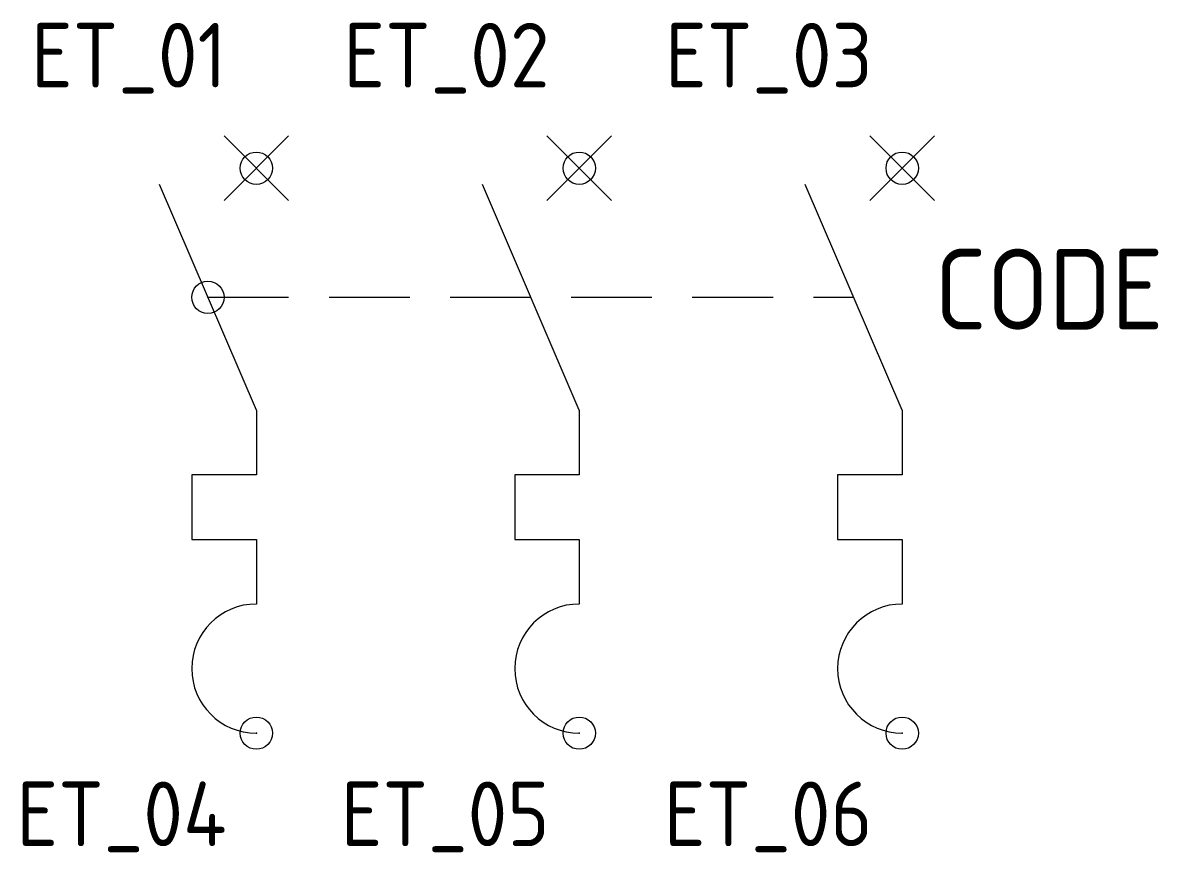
# Model space of a CAD drawing. Extents: x 382.8 to 417.9, y 138.8 to 164.5.
import ezdxf
from ezdxf.enums import TextEntityAlignment as Align

# ---------------------------------------------------------------- set-up
doc = ezdxf.new("R2010")
doc.units = 0
doc.header["$LTSCALE"] = 10
doc.header["$MEASUREMENT"] = 0
doc.header["$PDMODE"] = 32
doc.header["$PDSIZE"] = 1
doc.linetypes.add('DASHED2', pattern=[0.375, 0.25, -0.125])
doc.layers.get('0').update_dxf_attribs({"linetype": 'CONTINUOUS'})
for name, color, linetype in [('A', 7, 'CONTINUOUS'), ('C', 7, 'CONTINUOUS'), ('TKST2', 2, 'CONTINUOUS'), ('TKST3', 1, 'CONTINUOUS')]:
    doc.layers.add(name, color=color, linetype=linetype)
doc.styles.get("Standard").update_dxf_attribs({"font": 'ISO8', "width": 1.2})

msp = doc.modelspace()

# ---------------------------------------------------------------- linework, layer by layer
for points in [[(389, 161), (391, 159)], [(389, 159), (391, 161)], [(399, 161), (401, 159)], [(399, 159), (401, 161)], [(409, 161), (411, 159)], [(409, 159), (411, 161)], [(390, 152.5), (387, 159.5)], [(400, 152.5), (397, 159.5)], [(410, 152.5), (407, 159.5)], [(390, 152.5), (390, 150.5), (388, 150.5), (388, 148.5), (390, 148.5), (390, 146.5)], [(400, 152.5), (400, 150.5), (398, 150.5), (398, 148.5), (400, 148.5), (400, 146.5)], [(410, 152.5), (410, 150.5), (408, 150.5), (408, 148.5), (410, 148.5), (410, 146.5)]]:
    msp.add_lwpolyline(points)
at = {"linetype": 'DASHED2'}
msp.add_lwpolyline([(388.5, 156), (408.5, 156)], dxfattribs=at)
for points in [[(390, 146.5, 1), (390, 142.5)], [(400, 146.5, 1), (400, 142.5)], [(410, 146.5, 1), (410, 142.5)]]:
    msp.add_lwpolyline(points, format="xyb")
at = {"layer": 'A', "color": 1}
msp.add_point((388.5, 156), dxfattribs=at)
at = {"layer": 'C', "color": 1}
msp.add_point((390, 160), dxfattribs=at)
at = {"layer": 'C', "color": 3}
msp.add_point((400, 160), dxfattribs=at)
at = {"layer": 'C', "color": 5}
msp.add_point((410, 160), dxfattribs=at)
at = {"layer": 'C', "color": 2}
msp.add_point((390, 142.5), dxfattribs=at)
at = {"layer": 'C', "color": 4}
msp.add_point((400, 142.5), dxfattribs=at)
at = {"layer": 'C', "color": 6}
msp.add_point((410, 142.5), dxfattribs=at)

# ---------------------------------------------------------------- texts
at = {"layer": 'TKST2'}
for tag, p in [('ET_01', (389.08, 162.5)), ('ET_02', (399.08, 162.5)), ('ET_03', (409.08, 162.5)), ('ET_04', (389.08, 139)), ('ET_05', (399.08, 139)), ('ET_06', (409.08, 139))]:
    msp.add_attdef(tag, text='', height=2, dxfattribs=at).set_placement(p, align=Align.RIGHT)
at = {"layer": 'TKST3'}
msp.add_attdef('CODE', (411, 155), '-Q', height=2.5, dxfattribs=at)

doc.saveas('drawing.dxf')
